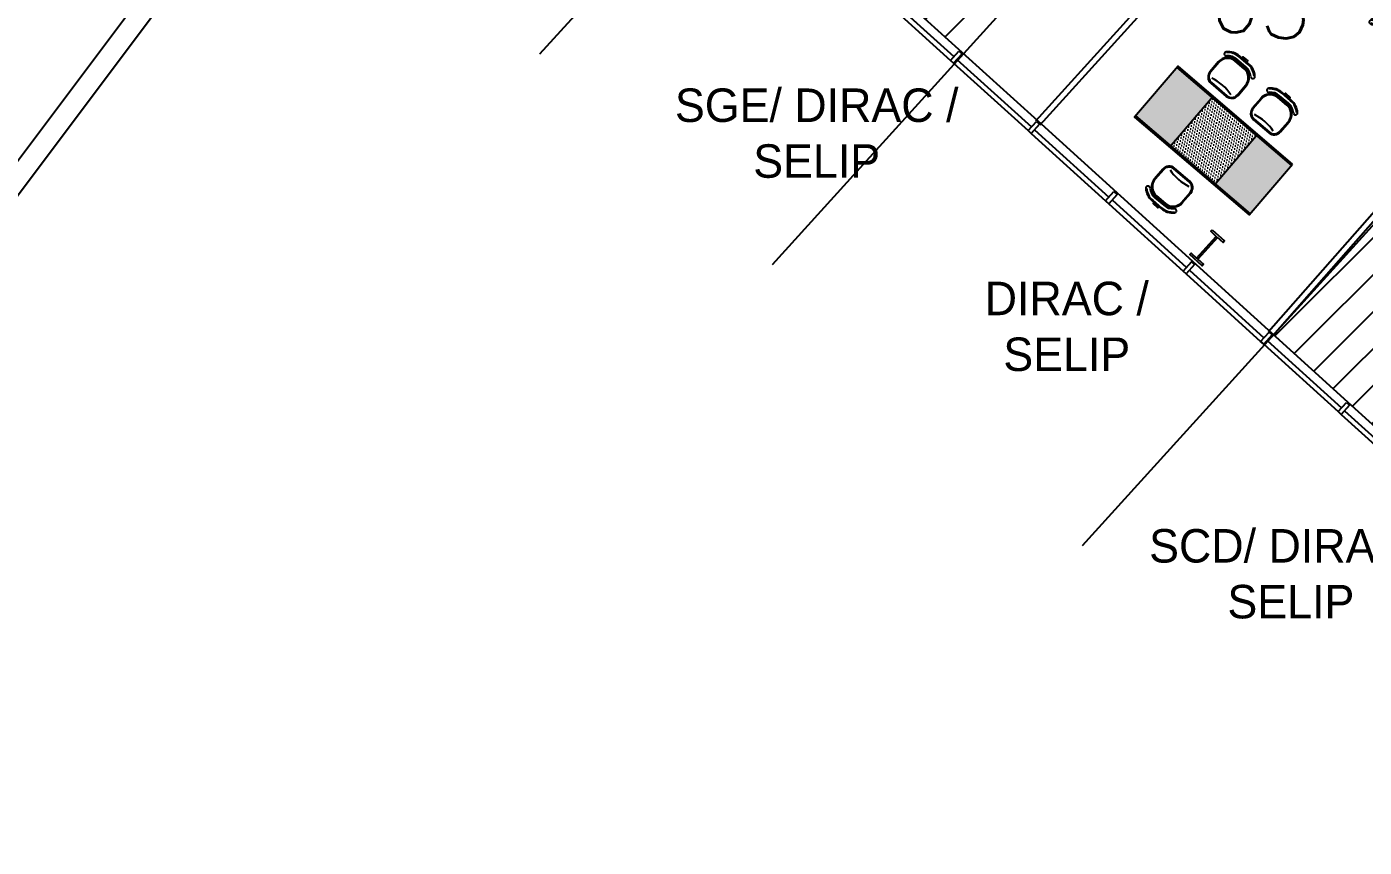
# Model space of a CAD drawing. Header units: millimetres. Extents: x -3 to 87.1, y -29 to 24.
# Drawn here: x 55.58 to 71.56, y -27.91 to -18.11 of the extents above; entities that cross this region are included whole.
import ezdxf
from ezdxf.enums import TextEntityAlignment as Align

# ---------------------------------------------------------------- set-up
doc = ezdxf.new("R2010")
doc.units = ezdxf.units.MM
for name, color, linetype in [('AR-DIV', 2, 'Continuous'), ('AR-ESQ', 2, 'Continuous'), ('AR-EST', 4, 'Continuous'), ('AR-MOB', 2, 'Continuous'), ('AR-PIS-DSN', 2, 'Continuous'), ('AR-TXT', 2, 'Continuous'), ('MALHA PARA NUMERAÇÃO DE SALAS', 1, 'Continuous')]:
    doc.layers.add(name, color=color, linetype=linetype)
doc.layers.add('AR-HTC-MOB', color=254, linetype='Continuous', plot=False)
doc.styles.add('1-125', font='stylu.ttf', dxfattribs={"height": 0.2})
doc.styles.add('S20', font='simplex.shx', dxfattribs={"width": 1.1, "height": 0.2})

# ---------------------------------------------------------------- blocks, each defined once
blk = doc.blocks.new('numeracao de salas anexo2')
at = {"layer": 'MALHA PARA NUMERAÇÃO DE SALAS'}
h = blk.add_hatch(dxfattribs=at)
h.set_pattern_fill('ANSI31', color=256, scale=2.5, style=0)
h.set_pattern_definition([(45, (100.34865, 6.72668), (-0.2209709, 0.2209709), [])])
h.paths.add_polyline_path([(78.927, -20.555), (78, -19.715), (73.434, -24.754), (74.361, -25.594), (76.213, -27.272), (77.89, -28.792, -0.024814), (81.404, -22.799), (80.779, -22.233)])
h.paths.add_polyline_path([(79.491, -16.208), (84.057, -11.169), (82.205, -9.491), (81.279, -8.651), (76.713, -13.69)])
h.paths.add_polyline_path([(74.295, -16.358), (73.369, -15.519), (71.516, -13.84), (66.95, -18.879), (68.803, -20.558), (69.729, -21.397)])
h.paths.add_polyline_path([(73.934, -11.172), (78.5, -6.133), (76.423, -4.309), (75.358, -3.429), (71.029, -8.672), (72.014, -9.486)])
h.paths.add_polyline_path([(68.737, -11.448), (67.795, -10.67), (65.863, -9.172), (61.779, -14.609), (63.546, -15.979), (64.408, -16.691)])
h.paths.add_polyline_path([(62.875, -7.046), (61.865, -6.357), (59.804, -5.043), (56.237, -10.833), (58.123, -12.035), (59.047, -12.664)])
h.paths.add_polyline_path([(56.634, -3.201), (55.565, -2.608), (53.391, -1.489), (50.372, -7.582), (52.36, -8.605), (53.338, -9.147)])
h.paths.add_polyline_path([(50.065, 0.055), (48.946, 0.547), (46.679, 1.461), (44.232, -4.883), (46.306, -5.72), (47.33, -6.17)])
h.paths.add_polyline_path([(43.226, 2.693), (42.066, 3.08), (39.725, 3.782), (39.723, 3.782), (37.871, -2.76), (40.013, -3.403), (41.073, -3.757)])
h.paths.add_polyline_path([(36.172, 4.691), (34.985, 4.969), (32.586, 5.454), (31.342, -1.231), (33.533, -1.674), (34.622, -1.929)])
h.paths.add_polyline_path([(28.967, 6.042), (27.755, 6.201), (25.324, 6.463), (24.699, -0.308), (26.922, -0.548), (28.03, -0.702)])
h.paths.add_polyline_path([(21.666, 6.716), (20.444, 6.763), (18, 6.8), (18, 0), (20.236, -0.034), (21.353, -0.086)])
h.paths.add_polyline_path([(14.25, 6.8), (10.5, 6.8), (10.5, 0), (14.25, 0)])
h.paths.add_polyline_path([(6.75, 6.8), (3, 6.8), (3, 0), (6.75, 0)])
h.paths.add_polyline_path([(10.5, 10.4), (10.5, 17.2), (6.75, 17.2), (6.75, 10.4)])
h.paths.add_polyline_path([(14.25, 10.4), (15.5, 10.4), (18, 10.4), (18, 17.2), (14.25, 17.2)])
h.paths.add_polyline_path([(26.28, 16.819), (23.524, 17.03), (22.144, 17.094), (21.831, 10.302), (23.107, 10.243), (25.655, 10.048)])
h.paths.add_polyline_path([(33.245, 8.993), (34.489, 15.678), (31.765, 16.142), (30.396, 16.332), (29.461, 9.598), (30.726, 9.422)])
h.paths.add_polyline_path([(38.237, 7.904), (40.703, 7.246), (42.555, 13.789), (39.889, 14.501), (38.544, 14.816), (36.993, 8.196)])
h.paths.add_polyline_path([(45.577, 5.703), (47.975, 4.82), (50.422, 11.165), (47.828, 12.119), (46.517, 12.557), (44.365, 6.107)])
h.paths.add_polyline_path([(54.99, 1.737), (58.01, 7.829), (55.515, 9.019), (54.25, 9.575), (51.514, 3.35), (52.683, 2.836)])
h.paths.add_polyline_path([(68.025, -6.293), (72.108, -0.856), (69.873, 0.769), (68.731, 1.548), (64.902, -4.071), (65.958, -4.791)])
h.paths.add_polyline_path([(76.561, -24.818), (77.711, -24.951), (77.821, -23.997), (76.671, -23.864)], flags=24)
h.paths.add_polyline_path([(78.739, -13.55), (80.222, -13.722), (80.332, -12.768), (78.849, -12.596)], flags=24)
h.paths.add_polyline_path([(69.31, -18.502), (70.761, -18.67), (70.871, -17.716), (69.421, -17.549)], flags=24)
h.paths.add_polyline_path([(73.34, -8.308), (74.791, -8.476), (74.901, -7.522), (73.451, -7.355)], flags=24)
h.paths.add_polyline_path([(64.18, -13.723), (65.597, -13.886), (65.707, -12.933), (64.29, -12.769)], flags=24)
h.paths.add_polyline_path([(58.329, -9.683), (59.646, -9.835), (59.756, -8.882), (58.439, -8.729)], flags=24)
h.paths.add_polyline_path([(52.435, -6.034), (53.752, -6.186), (53.862, -5.232), (52.545, -5.08)], flags=24)
h.paths.add_polyline_path([(46.228, -3.039), (47.379, -3.172), (47.489, -2.219), (46.338, -2.086)], flags=24)
h.paths.add_polyline_path([(39.693, -0.644), (41.144, -0.811), (41.254, 0.142), (39.804, 0.31)], flags=24)
h.paths.add_polyline_path([(32.845, 0.986), (34.262, 0.823), (34.372, 1.776), (32.955, 1.94)], flags=24)
h.paths.add_polyline_path([(26.091, 2.326), (27.541, 2.159), (27.652, 3.112), (26.201, 3.28)], flags=24)
h.paths.add_polyline_path([(19.093, 2.686), (20.543, 2.518), (20.654, 3.472), (19.203, 3.64)], flags=24)
h.paths.add_polyline_path([(11.748, 2.729), (12.898, 2.596), (13.008, 3.55), (11.858, 3.683)], flags=24)
h.paths.add_polyline_path([(4.098, 2.746), (5.548, 2.579), (5.658, 3.532), (4.208, 3.7)], flags=24)
h.paths.add_polyline_path([(7.848, 12.946), (9.298, 12.779), (9.408, 13.732), (7.958, 13.9)], flags=24)
h.paths.add_polyline_path([(15.348, 12.946), (16.798, 12.779), (16.908, 13.732), (15.458, 13.9)], flags=24)
h.paths.add_polyline_path([(23.065, 12.526), (24.549, 12.355), (24.659, 13.308), (23.175, 13.48)], flags=24)
h.paths.add_polyline_path([(31.093, 11.335), (32.543, 11.168), (32.653, 12.121), (31.203, 12.289)], flags=24)
h.paths.add_polyline_path([(38.744, 9.676), (40.161, 9.513), (40.271, 10.466), (38.855, 10.63)], flags=24)
h.paths.add_polyline_path([(46.236, 7.202), (47.686, 7.035), (47.796, 7.988), (46.346, 8.156)], flags=24)
h.paths.add_polyline_path([(53.388, 4.184), (54.705, 4.031), (54.815, 4.985), (53.498, 5.137)], flags=24)
h.paths.add_polyline_path([(67.164, -3.639), (68.481, -3.791), (68.591, -2.837), (67.274, -2.685)], flags=24)
for p, q in [((64.666, -21.4), (80.78, -3.616)), ((67.446, -23.916), (83.562, -6.132)), ((71.151, -27.274), (78, -19.715))]:
    blk.add_line(p, q, dxfattribs=at)
blk.add_lwpolyline([(58.123, -12.035), (59.971, -13.294), (61.779, -14.609), (63.546, -15.979), (65.271, -17.403), (66.95, -18.879), (68.803, -20.558), (70.656, -22.236), (72.508, -23.915), (74.361, -25.594), (76.213, -27.272), (80.191, -30.877)], dxfattribs=at)
at = {"layer": 'MALHA PARA NUMERAÇÃO DE SALAS', "color": 2, "style": 'S20', "width": 1.1}
blk.add_text('03', height=0.64, rotation=353.41, dxfattribs=at).set_placement((73.252, -21.176), align=Align.CENTER)
blk = doc.blocks.new('A$C009E3A51')
blk.add_blockref('numeracao de salas anexo2', (-3.157, 0.008))
blk = doc.blocks.new('ANEXO III_TERREO$0$CADEIRA-S')
at = {"color": 2}
for p, q in [((0.072, 0.269), (-0.068, 0.269)), ((0.072, 0.219), (-0.068, 0.219)), ((0.072, 0.199), (-0.068, 0.199)), ((-0.218, 0.049), (-0.218, -0.101)), ((0.222, -0.101), (0.222, 0.049)), ((-0.118, -0.201), (0.122, -0.201))]:
    blk.add_line(p, q, dxfattribs=at)
at = {"color": 1}
for p, q in [((0.072, 0.259), (-0.068, 0.259)), ((0.072, 0.189), (-0.068, 0.189)), ((-0.015, 0.199), (-0.015, 0.219)), ((0.025, 0.199), (0.025, 0.219)), ((-0.208, 0.049), (-0.208, -0.101)), ((0.212, -0.101), (0.212, 0.049)), ((-0.118, -0.191), (0.122, -0.191))]:
    blk.add_line(p, q, dxfattribs=at)
at = {"color": 2}
blk.add_lwpolyline([(-0.032, 0.269), (-0.032, 0.287), (0.043, 0.287), (0.043, 0.269)], dxfattribs=at)
for centre, radius, start, end in [((-0.206, 0.186), 0.025, 135, 315), ((-0.068, 0.049), 0.22, 90, 135), ((-0.068, 0.049), 0.15, 90, 180), ((-0.068, 0.049), 0.17, 90, 135), ((0.072, 0.049), 0.22, 45, 90), ((0.072, 0.049), 0.17, 45, 90), ((0.072, 0.049), 0.15, 0, 90), ((0.21, 0.186), 0.025, 225, 45), ((-0.118, -0.101), 0.1, 180, 270), ((0.122, -0.101), 0.1, 270, 0)]:
    blk.add_arc(centre, radius, start, end, dxfattribs=at)
at = {"color": 1}
for centre, radius, start, end in [((-0.068, 0.049), 0.21, 90, 135), ((-0.068, 0.049), 0.14, 90, 180), ((0.072, 0.049), 0.21, 45, 90), ((0.072, 0.049), 0.14, 0, 90), ((-0.118, -0.101), 0.09, 180, 270), ((-0.005, -0.682), 0.553, 73.6911, 105.2491), ((0.122, -0.101), 0.09, 270, 0)]:
    blk.add_arc(centre, radius, start, end, dxfattribs=at)
blk = doc.blocks.new('ANEXO III_TERREO$0$mesa estilo gab')
at = {"layer": 'AR-HTC-MOB'}
h = blk.add_hatch(color=35, dxfattribs=at)
h.paths.add_polyline_path([(798.142, 206.881), (798.125, 206.892), (797.834, 206.425), (797.851, 206.415)])
h.paths.add_polyline_path([(798.804, 206.468), (798.787, 206.478), (798.495, 206.012), (798.512, 206.001)])
h = blk.add_hatch(color=35, dxfattribs=at)
h.set_gradient(color1=(153, 114, 76), color2=(194, 163, 132), tint=1, name='SPHERICAL')
h.paths.add_polyline_path([(798.787, 206.478), (798.142, 206.881), (797.851, 206.415), (798.495, 206.012)])
h = blk.add_hatch(dxfattribs=at)
h.set_pattern_fill('DOTS', color=252, scale=0.02, angle=-122, style=0)
h.set_pattern_definition([(238, (816.092427, 230.671716), (0.01851306, -0.0302877), [0, -0.03175])])
h.paths.add_polyline_path([(797.834, 206.425), (797.463, 205.832), (798.141, 205.408), (798.512, 206.001)])
h = blk.add_hatch(color=35, dxfattribs=at)
h.set_gradient(color1=(153, 114, 76), color2=(194, 163, 132), tint=1, name='SPHERICAL')
h.paths.add_polyline_path([(797.833, 204.952), (798.125, 205.418), (797.48, 205.821), (797.189, 205.354)])
h.paths.add_polyline_path([(797.85, 204.941), (798.141, 205.408), (798.125, 205.418), (797.833, 204.952)])
h.paths.add_polyline_path([(797.189, 205.354), (797.48, 205.821), (797.463, 205.832), (797.172, 205.365)])
at = {"color": 1, "ltscale": 10}
for p, q in [((798.142, 206.881), (797.189, 205.354)), ((798.787, 206.478), (797.833, 204.952)), ((797.834, 206.425), (798.512, 206.001)), ((798.804, 206.468), (798.804, 206.468)), ((797.463, 205.832), (798.141, 205.408))]:
    blk.add_line(p, q, dxfattribs=at)
at = {"color": 2, "ltscale": 10}
blk.add_lwpolyline([(797.85, 204.941), (798.804, 206.468), (798.125, 206.892), (797.172, 205.365)], close=True, dxfattribs=at)
at = {"extrusion": (0, 0, -1), "xscale": -1, "zscale": -1, "rotation": 302}
blk.add_blockref('ANEXO III_TERREO$0$CADEIRA-S', (-797.357, 206.332), dxfattribs=at)
blk = doc.blocks.new('CADEIRA-S')
at = {"color": 2}
for p, q in [((0.072, 0.269), (-0.068, 0.269)), ((0.072, 0.219), (-0.068, 0.219)), ((0.072, 0.199), (-0.068, 0.199)), ((-0.218, 0.049), (-0.218, -0.101)), ((0.222, -0.101), (0.222, 0.049)), ((-0.118, -0.201), (0.122, -0.201))]:
    blk.add_line(p, q, dxfattribs=at)
at = {"color": 1}
for p, q in [((0.072, 0.259), (-0.068, 0.259)), ((0.072, 0.189), (-0.068, 0.189)), ((-0.015, 0.199), (-0.015, 0.219)), ((0.025, 0.199), (0.025, 0.219)), ((-0.208, 0.049), (-0.208, -0.101)), ((0.212, -0.101), (0.212, 0.049)), ((-0.118, -0.191), (0.122, -0.191))]:
    blk.add_line(p, q, dxfattribs=at)
at = {"color": 2}
blk.add_lwpolyline([(-0.032, 0.269), (-0.032, 0.287), (0.043, 0.287), (0.043, 0.269)], dxfattribs=at)
for centre, radius, start, end in [((-0.206, 0.186), 0.025, 135, 315), ((-0.068, 0.049), 0.22, 90, 135), ((-0.068, 0.049), 0.15, 90, 180), ((-0.068, 0.049), 0.17, 90, 135), ((0.072, 0.049), 0.22, 45, 90), ((0.072, 0.049), 0.17, 45, 90), ((0.072, 0.049), 0.15, 0, 90), ((0.21, 0.186), 0.025, 225, 45), ((-0.118, -0.101), 0.1, 180, 270), ((0.122, -0.101), 0.1, 270, 0)]:
    blk.add_arc(centre, radius, start, end, dxfattribs=at)
at = {"color": 1}
for centre, radius, start, end in [((-0.068, 0.049), 0.21, 90, 135), ((-0.068, 0.049), 0.14, 90, 180), ((0.072, 0.049), 0.21, 45, 90), ((0.072, 0.049), 0.14, 0, 90), ((-0.118, -0.101), 0.09, 180, 270), ((-0.005, -0.682), 0.553, 73.6911, 105.2491), ((0.122, -0.101), 0.09, 270, 0)]:
    blk.add_arc(centre, radius, start, end, dxfattribs=at)
blk = doc.blocks.new('mesa reunião 4lug')
at = {"color": 2}
blk.add_circle((0, 0), 0.6, dxfattribs=at)
for p, rotation in [((-0.556, 0.594), 41.8199303859625), ((0.556, -0.594), 221.8199303859624)]:
    blk.add_blockref('CADEIRA-S', p, dxfattribs=dict(at, rotation=rotation))
at = {"color": 2, "xscale": -1}
for p, rotation in [((0.556, 0.594), 318.1800696140375), ((-0.556, -0.594), 138.1800696140375)]:
    blk.add_blockref('CADEIRA-S', p, dxfattribs=dict(at, rotation=rotation))

msp = doc.modelspace()

# ---------------------------------------------------------------- linework, layer by layer
at = {"layer": 'AR-DIV', "transparency": 33554687}
for points in [[(67.64, -19.231), (71.512, -14.958)], [(67.691, -19.278), (71.564, -15.005)], [(70.418, -21.75), (73.573, -18.167)], [(70.471, -21.796), (73.625, -18.214)]]:
    msp.add_lwpolyline(points, dxfattribs=at)
at = {"layer": 'AR-ESQ', "color": 2, "transparency": 33554687}
for p, q in [((65.771, -17.659), (66.66, -18.465)), ((66.62, -18.51), (66.721, -18.399)), ((66.62, -18.51), (66.657, -18.543)), ((66.657, -18.543), (66.758, -18.432)), ((66.697, -18.499), (67.587, -19.305)), ((67.546, -19.349), (67.647, -19.238)), ((67.583, -19.383), (67.684, -19.271)), ((67.546, -19.349), (67.583, -19.383)), ((67.624, -19.338), (68.513, -20.144)), ((68.473, -20.188), (68.573, -20.077)), ((68.51, -20.222), (68.61, -20.111)), ((68.573, -20.077), (68.61, -20.111)), ((68.473, -20.188), (68.51, -20.222)), ((68.55, -20.177), (69.439, -20.983)), ((69.5, -20.917), (69.399, -21.028)), ((69.5, -20.917), (69.537, -20.95)), ((69.399, -21.028), (69.436, -21.061)), ((69.537, -20.95), (69.436, -21.061)), ((69.476, -21.017), (70.365, -21.823)), ((70.325, -21.867), (70.426, -21.756)), ((70.325, -21.867), (70.362, -21.901)), ((70.362, -21.901), (70.463, -21.789)), ((70.403, -21.856), (71.292, -22.662)), ((70.426, -21.756), (70.463, -21.789)), ((71.251, -22.706), (71.352, -22.595)), ((71.289, -22.74), (71.389, -22.629)), ((71.352, -22.595), (71.389, -22.629)), ((71.251, -22.706), (71.289, -22.74)), ((71.329, -22.695), (72.218, -23.501))]:
    msp.add_line(p, q, dxfattribs=at)
at = {"layer": 'AR-ESQ', "color": 1, "transparency": 33554687}
for points in [[(65.731, -17.704), (66.62, -18.51)], [(66.657, -18.543), (67.546, -19.349)], [(67.583, -19.383), (68.473, -20.188)], [(68.51, -20.222), (69.399, -21.028)], [(69.436, -21.061), (70.325, -21.867)], [(70.362, -21.901), (71.251, -22.706)], [(71.289, -22.74), (72.178, -23.546)]]:
    msp.add_lwpolyline(points, dxfattribs=at)
at = {"layer": 'AR-ESQ', "transparency": 33554687}
for points in [[(65.771, -17.659), (66.66, -18.465)], [(66.697, -18.499), (67.587, -19.305)], [(67.624, -19.338), (68.513, -20.144)], [(68.55, -20.177), (69.439, -20.983)], [(69.476, -21.017), (70.365, -21.823)], [(70.403, -21.856), (71.292, -22.662)], [(71.329, -22.695), (72.218, -23.501)]]:
    msp.add_lwpolyline(points, dxfattribs=at)
for points in [[(66.721, -18.399), (66.758, -18.432), (66.657, -18.543), (66.62, -18.51)], [(67.647, -19.238), (67.684, -19.271), (67.583, -19.383), (67.546, -19.349)], [(68.573, -20.077), (68.61, -20.111), (68.51, -20.222), (68.473, -20.188)], [(69.5, -20.917), (69.537, -20.95), (69.436, -21.061), (69.399, -21.028)], [(70.426, -21.756), (70.463, -21.789), (70.362, -21.901), (70.325, -21.867)], [(71.352, -22.595), (71.389, -22.629), (71.289, -22.74), (71.251, -22.706)]]:
    msp.add_lwpolyline(points, close=True, dxfattribs=at)
at = {"layer": 'AR-EST', "transparency": 33554687}
msp.add_lwpolyline([(69.746, -20.533), (69.894, -20.667), (69.878, -20.686), (69.811, -20.625), (69.576, -20.884), (69.643, -20.945), (69.626, -20.963), (69.478, -20.829), (69.494, -20.811), (69.561, -20.871), (69.796, -20.612), (69.729, -20.551), (69.746, -20.533)], dxfattribs=at)
at = {"layer": 'AR-PIS-DSN', "color": 1, "transparency": 33554687}
for p, q in [((58.79, -15.293), (52.78, -23.295)), ((58.985, -15.45), (52.83, -23.645))]:
    msp.add_line(p, q, dxfattribs=at)

# ---------------------------------------------------------------- block references
at = {"layer": 'AR-MOB', "transparency": 33554687, "xscale": -1, "rotation": 59.20077785018871}
msp.add_blockref('mesa reunião 4lug', (71.566, -17.03), dxfattribs=at)
at = {"layer": 'AR-MOB', "transparency": 33554687}
for name, p, rotation in [('CADEIRA-S', (69.952, -18.707), 319.4880130007202), ('ANEXO III_TERREO$0$mesa estilo gab', (155.296, -839.145), 81.4880130007368), ('CADEIRA-S', (70.461, -19.142), 319.4880130007202)]:
    msp.add_blockref(name, p, dxfattribs=dict(at, rotation=rotation))
at = {"layer": 'MALHA PARA NUMERAÇÃO DE SALAS', "color": 6, "transparency": 33554687}
msp.add_blockref('A$C009E3A51', (0.204, 2.959), dxfattribs=at)

# ---------------------------------------------------------------- texts
at = {"layer": 'AR-TXT', "color": 2, "transparency": 33554687, "char_height": 0.4, "attachment_point": 5, "style": '1-125'}
for s, insert in [('\\PSGE/ DIRAC /   \\PSELIP', (65.021, -19.048)), ('\\PSCD/ DIRAC /   \\PSELIP', (70.687, -24.312))]:
    msp.add_mtext(s, dxfattribs=dict(at, insert=insert))
at = {"layer": 'AR-TXT', "color": 2, "transparency": 33554457, "insert": (68.009, -21.69), "char_height": 0.4, "attachment_point": 5, "style": '1-125'}
msp.add_mtext('DIRAC /   \\PSELIP', dxfattribs=at)

doc.saveas('drawing.dxf')
